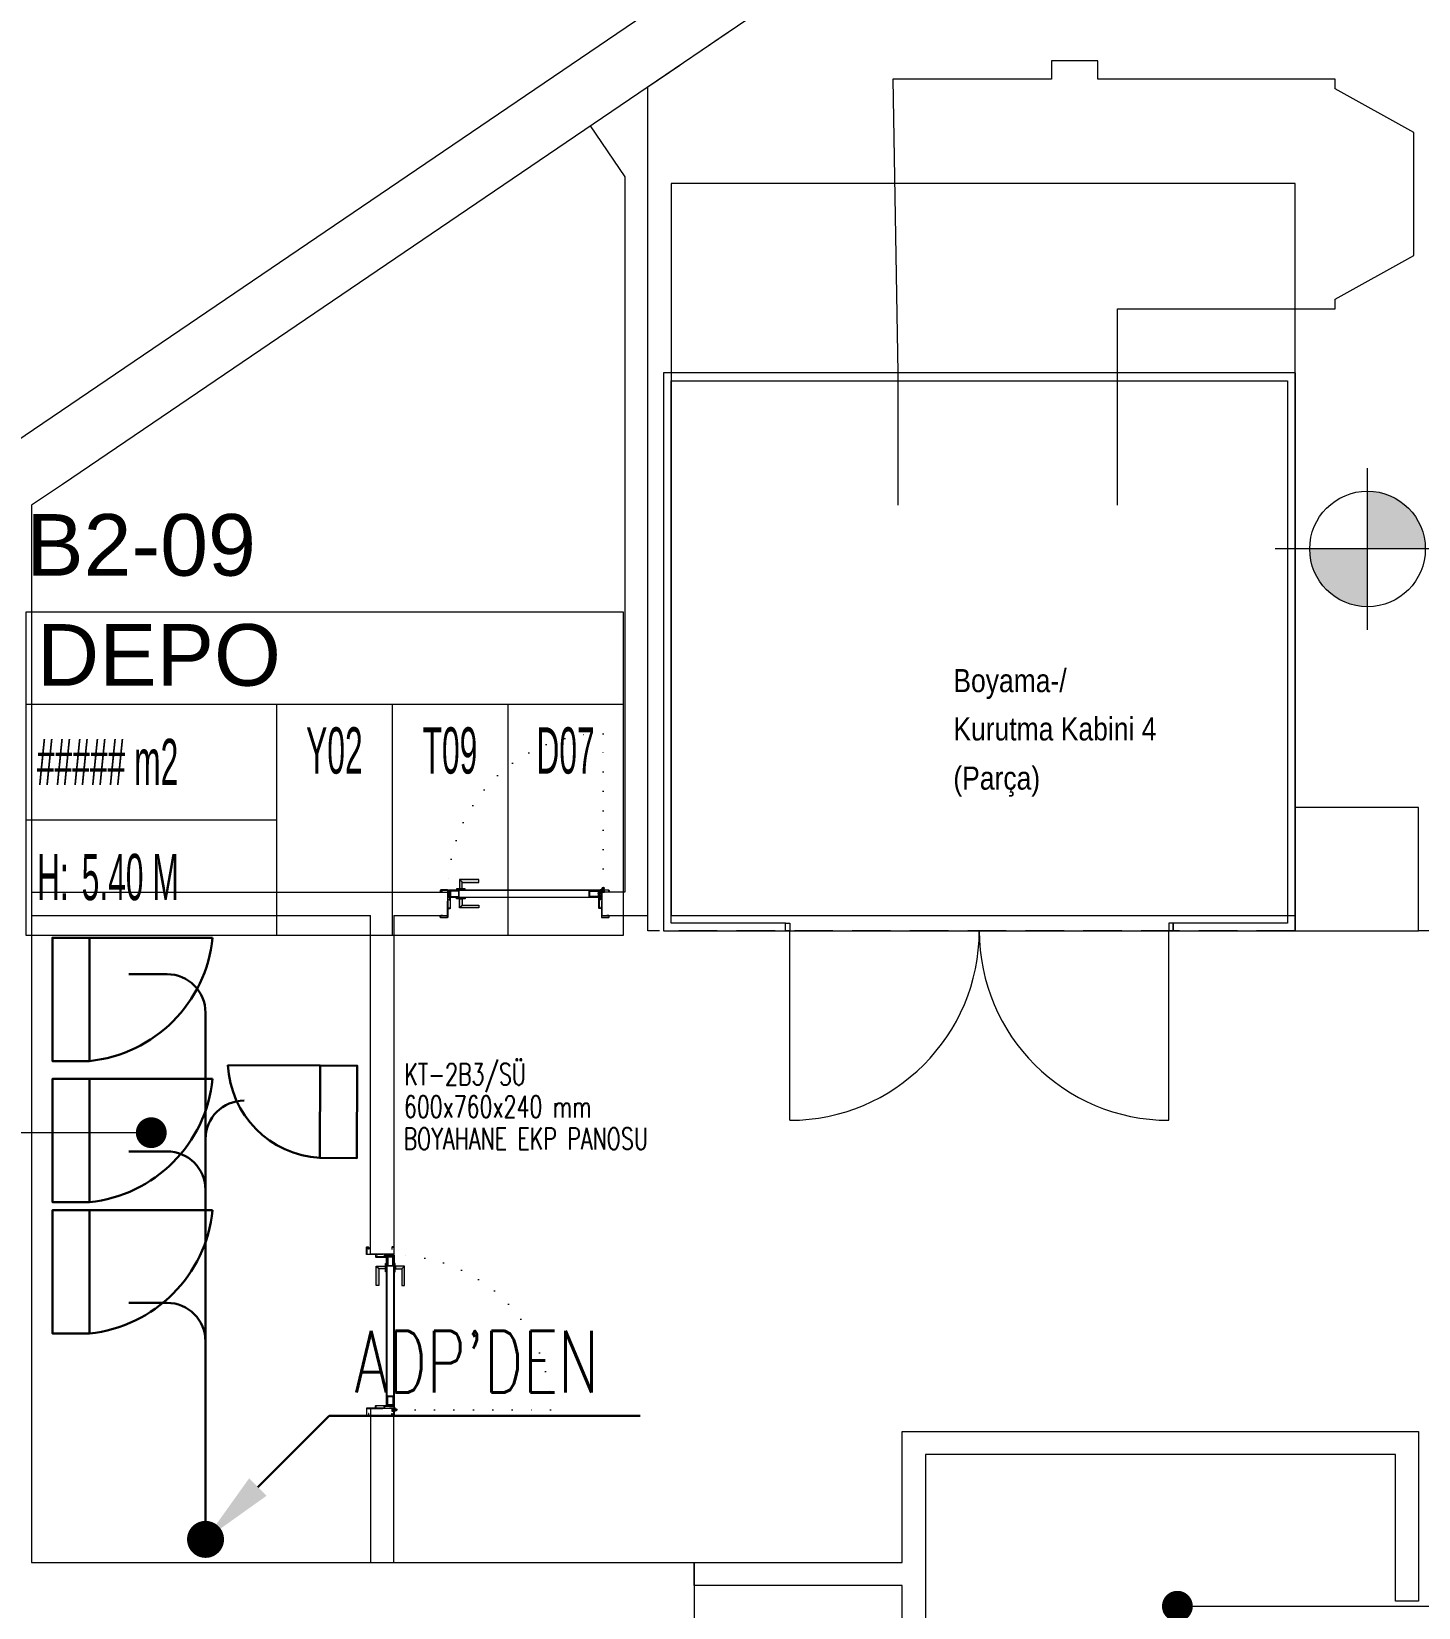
# Model space of a CAD drawing. Header units: metres. Extents: x -17822 to 152406, y -4219 to 19791.
# Drawn here: x 40 to 940, y 6751 to 7774 of the extents above; entities that cross this region are included whole.
import ezdxf
from ezdxf.enums import TextEntityAlignment as Align
from ezdxf.xclip import XClip

# ---------------------------------------------------------------- set-up
doc = ezdxf.new("R2010")
doc.units = ezdxf.units.M
doc.header["$LTSCALE"] = 100
doc.header["$MEASUREMENT"] = 0
doc.header["$XCLIPFRAME"] = 0
for name, pattern in [('DOT2', [0.125, 0, -0.125]), ('HIDDEN', [0.375, 0.25, -0.125]), ('MITTE0050', [25.39999999999999, 15.875, -3.174999999999998, 3.174999999999998, -3.174999999999998])]:
    doc.linetypes.add(name, pattern=pattern)
doc.layers.get('0').update_dxf_attribs({"color": 9, "lineweight": 9})
for name, color, linetype, lineweight in [('00', 9, 'Continuous', 9), ('01', 9, 'Continuous', 9), ('05S', 9, 'Continuous', 9), ('06B', 9, 'Continuous', 9), ('06D', 9, 'Continuous', 9), ('10', 9, 'Continuous', 9), ('20', 9, 'DOT2', 9), ('21', 9, 'Continuous', 9), ('21_mahal200', 9, 'Continuous', 9), ('E-AYDINLATMA VE PRİZ PANOSU', 7, 'Continuous', 30), ('E-KABLO', 7, 'Continuous', 30), ('E-OK', 3, 'Continuous', 30), ('E-TAVA KUVVET', 7, 'Continuous', 30), ('E-UPS PANOSU', 7, 'Continuous', 30), ('E-YAZI', 7, 'Continuous', 30)]:
    doc.layers.add(name, color=color, linetype=linetype, lineweight=lineweight)
doc.styles.add('Arial', font='arial.ttf', dxfattribs={"height": 2.5})
doc.styles.add('E-YAZI', font='txttw.shx')
doc.styles.add('MuuM_TEXT-ITALIC', font='ARIALNI.TTF')
doc.styles.add('MuuM_TEXT-STANDART', font='ARIALN.TTF')
doc.dimstyles.new('MuuM_DIM200', dxfattribs={"dimscale": 20, "dimtxt": 2, "dimasz": 1, "dimexe": 1, "dimexo": 1, "dimgap": 1, "dimtad": 1, "dimdec": 1, "dimrnd": 0.5, "dimdsep": 46, "dimtxsty": 'MuuM_TEXT-STANDART', "dimblk": 'ARCHTICK', "dimcen": 0, "dimdle": 0.15, "dimclrd": 256, "dimclre": 256, "dimclrt": 256, "dimadec": 0, "dimazin": 0, "dimtfac": 5, "dimtdec": 1, "dimtix": 1, "dimtmove": 2, "dimatfit": 3, "dimldrblk": 'DOT', "dimfxl": 3, "dimfxlon": 1, "dimtolj": 1, "dimlwd": -1, "dimlwe": -1, "dimarcsym": 0})

# ---------------------------------------------------------------- blocks, each defined once
blk = doc.blocks.new('E-800X240')
at = {"layer": 'E-UPS PANOSU', "color": 3}
blk.add_line((-40, 24), (-40, 104), dxfattribs=at)
at = {"layer": 'E-UPS PANOSU', "color": 4}
blk.add_lwpolyline([(-40, 24), (40, 24), (40, 0), (-40, 0)], close=True, dxfattribs=at)
at = {"layer": 'E-UPS PANOSU', "color": 3}
blk.add_arc((-49.00182044273242, 14.99817955726758), 89.45589311724285, 5.775368654784301, 84.22463134504791, dxfattribs=at)
blk = doc.blocks.new('E-600X240')
at = {"layer": 'E-UPS PANOSU', "color": 3}
blk.add_line((-30, 24), (-30, 84), dxfattribs=at)
at = {"layer": 'E-UPS PANOSU', "color": 4}
blk.add_lwpolyline([(-30, 24), (30, 24), (30, 0), (-30, 0)], close=True, dxfattribs=at)
at = {"layer": 'E-UPS PANOSU', "color": 3}
blk.add_arc((-33.62843413092196, 20.37156586910714), 63.7318065348947, 3.263777490041649, 86.73622250995835, dxfattribs=at)
blk = doc.blocks.new('*U194')
at = {"layer": 'E-OK', "color": 3, "linetype": 'Continuous'}
blk.add_line((84.87996417134997, 84.82565478089523), (200.613598381512, 200.485238263157), dxfattribs=at)
at = {"layer": 'E-OK', "color": 4, "linetype": 'Continuous', "const_width": 29.99999988824129}
blk.add_lwpolyline([(-14.99999994412068, -4.55e-14, 1), (14.99999994412061, -4.55e-14, 1)], format="xyb", close=True, dxfattribs=at)
at = {"layer": 'E-OK', "color": 3, "linetype": 'Continuous'}
blk.add_solid([(99.01757316985164, 70.67899395392594), (70.7423551728483, 98.972315607866), (-3.41e-14, -4.55e-14)], dxfattribs=at)
blk = doc.blocks.new('p-kolon_80x80')
blk.add_lwpolyline([(-40, -40), (40, -40), (40, 40), (-40, 40)], close=True)
blk = doc.blocks.new('2.bod.sitatik')
at = {"layer": '01'}
for points in [[(3694.58330937069, -1194.238203449502), (2863.587588513663, 154.3813767900647), (1981.236554860232, 154.3813767900647), (1694.991227026829, -39.99999999999272), (1694.991227026829, -39.99999999999272), (59.99999999997453, -1150.277845413431), (39.99999999997453, -1163.859298659911), (39.99999999997453, -1188.244768826036), (39.99999999997453, -1369.999999999993), (40.00000000000364, -1369.999999999993), (40.00000000000364, -1430), (39.99999999997453, -1430), (39.99999999997453, -1850.000000000029), (469.999999999829, -1850.000000000029), (469.999999999829, -1890.000000000058), (39.99999999997453, -1890.000000000058), (39.99999999997453, -2160), (469.999999999829, -2160), (469.999999999829, -2200), (39.99999999997453, -2200), (39.99999999997453, -2200), (39.99999999997453, -2200), (39.99999999997453, -2945.00000430597), (-2.546585164964199e-11, -2945.00000430597)], [(-2.546585164964199e-11, -1142.671160888502), (1968.938836504989, 194.3813767900647), (2885.924216421179, 194.3813767900647), (3720.265527032232, -1159.667747473002)]]:
    blk.add_lwpolyline(points, dxfattribs=at)
blk.add_blockref('p-kolon_80x80', (899.9999957124273, -1400), dxfattribs=at)
blk = doc.blocks.new('p-bnk')
h = blk.add_hatch()
h.set_pattern_fill('ANSI37', color=256, scale=3, angle=-180, style=0)
h.set_pattern_definition([(225, (783.5075877765194, 267.3965218021185), (6.735192090801862, -6.735192090801866), []), (315, (783.5075877765194, 267.3965218021185), (6.735192090801866, 6.735192090801862), [])])
h.paths.add_polyline_path([(145.75, -159), (145.75, -149), (3.25, -149), (3.25, -159)])
for p, q in [((103, 0), (103, 12)), ((103, 12), (133, 12)), ((133, 0), (133, 12)), ((237, 0), (287, 0)), ((287, 0), (287, -6.218181818170705)), ((241, -145), (241, -4)), ((241, -4), (283, -4)), ((-49.5, -87), (-49.5, -62)), ((-40.49999999999999, -87), (-40.49999999999999, -62)), ((-4.5, -63.5), (-40.49999999999999, -63.5)), ((-4.5, -65), (-40.49999999999999, -65)), ((-4.5, -66.5), (-40.49999999999999, -66.5)), ((-4.5, -68), (-40.49999999999999, -68)), ((-4.5, -69.5), (-40.49999999999999, -69.5)), ((-29.5, -71), (-40.49999999999999, -71)), ((-4.5, -71), (-15.5, -71)), ((-4.5, -87), (-4.5, -62)), ((291.5, -87), (291.5, -62)), ((291.5, -63.5), (327.5, -63.5)), ((291.5, -65), (327.5, -65)), ((291.5, -66.5), (327.5, -66.5)), ((291.5, -68), (327.5, -68)), ((291.5, -69.5), (327.5, -69.5)), ((291.5, -71), (302.5, -71)), ((316.5, -71), (327.5, -71)), ((327.5, -87), (327.5, -62)), ((336.5, -87), (336.5, -62)), ((-29.5, -72.5), (-40.49999999999999, -72.5)), ((-29.5, -76.5), (-40.49999999999999, -76.5)), ((-29.5, -78), (-40.49999999999999, -78)), ((-4.5, -79.5), (-40.49999999999999, -79.5)), ((-4.5, -81), (-40.49999999999999, -81)), ((-4.5, -72.5), (-15.5, -72.5)), ((-4.5, -76.5), (-15.5, -76.5)), ((-4.5, -78), (-15.5, -78)), ((291.5, -72.5), (302.5, -72.5)), ((291.5, -76.5), (302.5, -76.5)), ((291.5, -78), (302.5, -78)), ((291.5, -79.5), (327.5, -79.5)), ((291.5, -81), (327.5, -81)), ((316.5, -72.5), (327.5, -72.5)), ((316.5, -76.5), (327.5, -76.5)), ((316.5, -78), (327.5, -78)), ((-4.5, -82.5), (-40.49999999999999, -82.5)), ((-4.5, -84), (-40.49999999999999, -84)), ((-4.5, -85.5), (-40.49999999999999, -85.5)), ((291.5, -82.5), (327.5, -82.5)), ((291.5, -84), (327.5, -84)), ((291.5, -85.5), (327.5, -85.5)), ((287, -142.7818181818584), (287, -149)), ((287, -149), (237, -149)), ((283, -145), (241, -145))]:
    blk.add_line(p, q)
at = {"linetype": 'MITTE0050'}
for p, q in [((118, 0), (118, 12)), ((6.343624772649491, -74.5), (-52, -74.5)), ((280.6563752273651, -74.5), (339, -74.5))]:
    blk.add_line(p, q, dxfattribs=at)
for points in [[(0, -149), (149, -149), (149, 0), (0, 0)], [(237, -149), (149, -149), (149, 0), (237, 0)], [(287, -149), (237, -149), (237, 0), (287, 0)], [(233, -145), (153, -145), (153, -4), (233, -4)], [(283, -145), (241, -145), (241, -4), (283, -4)], [(233, -34.5), (153, -34.5), (153, -114.5), (233, -114.5)], [(338, -34.5), (258, -34.5), (258, -114.5), (338, -114.5)], [(-15.5, -69.5), (-29.5, -69.5), (-29.5, -79.5), (-15.5, -79.5)], [(302.5, -69.5), (316.5, -69.5), (316.5, -79.5), (302.5, -79.5)], [(0, -72.5), (-2, -72.5), (-2, -76.5), (0, -76.5)], [(287, -72.5), (289, -72.5), (289, -76.5), (287, -76.5)], [(145.75, -149), (3.25, -149), (3.25, -159), (145.75, -159)]]:
    blk.add_lwpolyline(points, close=True)
for points in [[(258, -34.5), (241, -4)], [(338, -34.5), (283, -4)], [(153, -34.5), (157.9026275732613, -109.221560659178), (233, -114.5)], [(258, -34.5), (263.5092285001592, -109.221560659178), (338, -114.5)], [(-40.49999999999999, -87), (-4.5, -87), (-2, -84.50000000000001), (-2, -64.5), (-4.5, -62), (-49.5, -62), (-52, -64.5), (-52, -84.50000000000001), (-49.5, -87), (-40.49999999999999, -87)], [(327.5, -87), (291.5, -87), (289, -84.50000000000001), (289, -64.5), (291.5, -62), (336.5, -62), (339, -64.5), (339, -84.50000000000001), (336.5, -87), (327.5, -87)], [(258, -114.5), (241, -145)], [(283, -145), (338, -114.5)]]:
    blk.add_lwpolyline(points)
at = {"lineweight": 0}
blk.add_lwpolyline([(3.25, -159), (3.25, -276.5000000002619), (145.75, -276.5000000002619), (145.75, -159)], close=True, dxfattribs=at)
blk = doc.blocks.new('gr-p-barel kilitli kapı kolu')
at = {"layer": '05S'}
h = blk.add_hatch(color=256, dxfattribs=at)
h.paths.add_polyline_path([(1.300000000000181, 0.8000000000001818), (-1.300000000000181, 0.8000000000001818), (-1.300000000000181, 0.7000000000002728), (1.300000000000181, 0.7000000000007276)])
h.paths.add_polyline_path([(2.75, 0.7000000000002728), (-2.75, 0.7000000000002728), (-2.75, 0), (2.75, 0)])
h.paths.add_polyline_path([(-11.69999999999709, 4.899999999999181), (-11.699999999998, 6.700000000000728), (0.9000000000005456, 6.700000000000728), (0.8999999999996362, 0.8000000000001818), (-0.8999999999996362, 0.7999999999997272), (-0.8999999999996362, 4.90000000000009)])
at = {"flags": 128}
for points in [[(-0.8999999999996362, 0.8000000000001818), (-0.8999999999996362, 4.900000000000545), (-11.69999999999891, 4.90000000000009), (-11.69999999999891, 6.700000000000273), (0.9000000000005456, 6.700000000000728), (0.8999999999996362, 0.8000000000001818)], [(-0.8000000000001818, 5), (0.8000000000001818, 6.600000000000362)]]:
    blk.add_lwpolyline(points, dxfattribs=at)
blk.add_lwpolyline([(-2.75, 0), (-2.75, 0.6999999999998181), (2.75, 0.7000000000002728), (2.75, 0)])
blk.add_lwpolyline([(-1.300000000000181, 0.7000000000002728), (1.300000000000181, 0.7000000000002728), (1.300000000000181, 0.8000000000001818), (-1.300000000000181, 0.8000000000001818)], close=True)
blk = doc.blocks.new('prf-scr2')
at = {"linetype": 'DOT2', "ltscale": 10}
blk.add_line((0, 0.1857142500000009), (-1e-16, -1.064285649999999), dxfattribs=at)
for p, q in [((0.09163645, -0.2441290999999978), (-0.0916364500000001, -0.2046380999999997)), ((-0.0916364500000001, -0.2439350999999988), (0.09163645, -0.2834260999999969)), ((0.09163645, -0.3231106000000011), (-0.0916364500000001, -0.2836195999999972)), ((-0.0916364500000001, -0.3229165999999964), (0.09163645, -0.3624076000000003)), ((0.09163645, -0.4020920499999989), (-0.0916364500000001, -0.3626011000000005)), ((-0.0916364500000001, -0.4018980999999997), (0.09163645, -0.4413891000000035)), ((0.09163645, -0.481073749999996), (-0.0916364500000001, -0.4415827499999978)), ((-0.0916364500000001, -0.4808798000000082), (0.09163645, -0.5203708500000005)), ((0.09163645, -0.5600555500000042), (-0.0916364500000001, -0.5205644500000006)), ((-0.0916364500000001, -0.5598615499999994), (0.09163645, -0.5993525500000034)), ((0.09163645, -0.6390373000000011), (-0.0916364500000001, -0.5995462500000088)), ((-0.0916364500000001, -0.6388432500000079), (0.09163645, -0.6783342500000061)), ((0.09163645, -0.7180189000000042), (-0.0916364500000001, -0.6785278500000061)), ((-0.0916364500000001, -0.7178253000000041), (0.09163645, -0.7573160000000088)), ((0.0552420499999996, -0.8362981999999988), (-0.0804827000000004, -0.7641103499999986)), ((-0.0690517, -0.7968069000000071), (0.0552420499999996, -0.8362981999999988)), ((0.09163645, -0.1651476000000059), (0, -0.1454021000000068)), ((0, -0.184699100000006), (0.09163645, -0.2044445999999993))]:
    blk.add_line(p, q)
blk.add_lwpolyline([(0.2314285999999996, 0), (-0.2314285999999996, 0), (-0.2314285999999996, -0.0100617499999998), (-0.1200000000000003, -0.1428571000000034), (0.1200000000000003, -0.1428571499999975), (0.2314285999999996, -0.0100617499999999), (0.2314285999999996, 0)], close=True)
for points in [[(0.2314285999999996, -0.0100617499999999), (-0.2314285999999996, -0.0100617499999998)], [(-0.0916364500000001, -0.1428571059091098), (-0.0916364500000001, -0.2046379999999999), (-0.1200003499999994, -0.2210138499999971), (-0.1200003499999994, -0.227559350000007), (-0.0916364500000001, -0.2439350999999988), (-0.0916364500000001, -0.2836194999999975), (-0.1200003499999994, -0.2999953500000004), (-0.1200003499999994, -0.3065408499999989), (-0.0916364500000001, -0.3229165999999964), (-0.0916364500000001, -0.3626010000000008), (-0.1200003499999994, -0.3789767999999981), (-0.1200003499999994, -0.3855223499999965), (-0.0916364500000001, -0.4018980999999997), (-0.0916364500000001, -0.4415827000000036), (-0.1200003499999994, -0.4579585000000009), (-0.1200003499999994, -0.4645040499999994), (-0.0916364500000001, -0.4808798000000082), (-0.0916364500000001, -0.5205644500000006), (-0.1200003499999994, -0.5369402000000038), (-0.1200003499999994, -0.5434858500000077), (-0.0916364500000001, -0.5598615499999994), (-0.0916364500000001, -0.5995461500000033), (-0.1200003499999994, -0.6159219500000006), (-0.1200003499999994, -0.6224674999999991), (-0.0916364500000001, -0.6388432500000079), (-0.0916364500000001, -0.6785278500000061), (-0.1200003499999994, -0.6949041500000078), (-0.1200003499999994, -0.7014492000000077), (-0.0916364500000001, -0.7178253000000041), (-0.0916364500000001, -0.7322130000000074), (-0.0804827000000004, -0.7641103499999986), (-0.0974138499999996, -0.7738857499999995), (-0.0974138499999996, -0.7804311500000041), (-0.0690517, -0.7968069000000071), (-0.0082380000000001, -0.9441533999999989), (-1e-16, -0.95), (0.008237999999999999, -0.9441533999999989), (0.0834733999999997, -0.7555572500000495), (0.09163645, -0.7573160000000088), (0.1200003499999994, -0.7409402999999998), (0.1200003499999994, -0.7343950500000063), (0.09163645, -0.7180189000000042), (0.09163645, -0.6783342500000061), (0.1200003499999994, -0.6619585000000087), (0.1200003499999994, -0.6554130500000043), (0.09163645, -0.6390371500000072), (0.09163645, -0.5993525500000034), (0.1200003499999994, -0.5829768000000002), (0.1200003499999994, -0.5764312499999961), (0.09163645, -0.5600554500000045), (0.09163645, -0.5203708500000005), (0.1200003499999994, -0.5039951500000086), (0.1200003499999994, -0.4974494999999991), (0.09163645, -0.481073749999996), (0.09163645, -0.4413891000000035), (0.1200003499999994, -0.4250134500000002), (0.1200003499999994, -0.4184677999999963), (0.09163645, -0.4020920499999989), (0.09163645, -0.3624076000000003), (0.1200003499999994, -0.3460319499999969), (0.1200003499999994, -0.3394862999999987), (0.09163645, -0.3231106000000011), (0.09163645, -0.2834260999999969), (0.1200003499999994, -0.2670504499999993), (0.1200003499999994, -0.2605048000000067), (0.09163645, -0.2441290999999978), (0.09163645, -0.2044445999999993), (0.1200003499999994, -0.1880689500000073), (0.1200003499999994, -0.1815233000000035), (0.09163645, -0.1651476000000059), (0.09163645, -0.1428571440909536)]]:
    blk.add_lwpolyline(points)
blk = doc.blocks.new('K-SAC-01')
at = {"layer": '10'}
for points in [[(-4.599999999999454, 16.20000000000027, -0.4142135623730951), (-4.49999999999909, 16.29999999999973), (-0.0999999999989996, 16.29999999999973, -0.4142135623730951), (9.095e-13, 16.19999999999936), (9.095e-13, 5.900000000000089), (0.2000000000007276, 5.900000000000089), (0.2000000000007276, 16.19999999999936, 0.4142135623730951), (-0.0999999999989996, 16.49999999999954), (-4.49999999999909, 16.49999999999954, 0.4142135623730951), (-4.799999999999272, 16.20000000000027), (-4.799999999999272, 15.30000000000018, 0.4142135623730951), (-4.49999999999909, 15), (-3.399999999999636, 15), (-3.399999999999636, 15.19999999999981), (-4.49999999999909, 15.19999999999981, -0.4142135623730951), (-4.599999999999454, 15.30000000000018)], [(0.2000000000007276, 10.29999999999972, -0.4142135623730951), (0.5000000000009095, 10.59999999999991), (1.500000000000909, 10.59999999999991, -0.4142135623730951), (1.800000000001091, 10.29999999999972), (1.800000000001091, 3.90000000000009, -0.4142135623730951), (1.500000000000909, 3.599999999999909, -0.4142135623730951), (1.200000000000727, 3.90000000000009), (1.200000000000727, 4.799999999999726), (0.2000000000007276, 4.800000000000182), (0.2000000000007276, -1.199999999999818, -0.4142135623730951), (-0.0999999999994543, -1.5), (-4.49999999999909, -1.5, -0.4142135623730951), (-4.799999999999272, -1.199999999999818), (-4.799999999999272, -0.2999999999997271, -0.4142135623730951), (-4.49999999999909, 0), (-3.399999999999636, 0), (-3.399999999999636, -0.1999999999998181), (-4.49999999999909, -0.1999999999998181, 0.4142135623730951), (-4.599999999999454, -0.2999999999997271), (-4.599999999999454, -1.199999999999818, 0.4142135623724291), (-4.49999999999909, -1.300000000000181), (-0.0999999999994543, -1.299999999999727, 0.4142135623730951), (0, -1.199999999999818), (9.095e-13, 5), (1.400000000000545, 5), (1.400000000000545, 3.90000000000009, 0.4142135623730951), (1.500000000000909, 3.799999999999727, 0.4142135623730951), (1.600000000000363, 3.90000000000009), (1.600000000000363, 10.29999999999972, 0.4142135623730951), (1.500000000000909, 10.40000000000009), (0.5000000000009095, 10.40000000000009, 0.4142135623730951), (0.4000000000005457, 10.29999999999972), (0.4000000000005457, 9.40000000000009), (0.2000000000007276, 9.40000000000009)], [(99.80000000000109, 10.29999999999972, 0.4142135623730951), (99.50000000000091, 10.59999999999991), (98.50000000000091, 10.59999999999991, 0.4142135623730951), (98.20000000000073, 10.29999999999972), (98.20000000000073, 3.90000000000009, 0.4142135623730951), (98.50000000000091, 3.599999999999909, 0.4142135623730951), (98.80000000000109, 3.90000000000009), (98.80000000000109, 4.799999999999726), (99.80000000000109, 4.800000000000182), (99.80000000000109, -1.199999999999818, 0.4142135623730951), (100.1000000000012, -1.5), (104.5000000000009, -1.5, 0.4142135623730951), (104.8000000000011, -1.199999999999818), (104.8000000000011, -0.2999999999997271, 0.4142135623730951), (104.5000000000009, 0), (103.4000000000014, 0), (103.4000000000014, -0.1999999999998181), (104.5000000000009, -0.1999999999998181, -0.4142135623730951), (104.6000000000012, -0.2999999999997271), (104.6000000000012, -1.199999999999818, -0.4142135623724291), (104.5000000000009, -1.300000000000181), (100.1000000000012, -1.299999999999727, -0.4142135623730951), (100.0000000000018, -1.199999999999818), (100.0000000000009, 5), (98.60000000000127, 5), (98.60000000000127, 3.90000000000009, -0.4142135623730951), (98.50000000000091, 3.799999999999727, -0.4142135623730951), (98.40000000000143, 3.90000000000009), (98.40000000000143, 10.29999999999972, -0.4142135623730951), (98.50000000000091, 10.40000000000009), (99.50000000000091, 10.40000000000009, -0.4142135623730951), (99.60000000000127, 10.29999999999972), (99.60000000000127, 9.40000000000009), (99.80000000000109, 9.40000000000009)], [(104.6000000000012, 16.20000000000027, 0.4142135623730951), (104.5000000000009, 16.29999999999973), (100.1000000000008, 16.29999999999973, 0.4142135623730951), (100.0000000000009, 16.19999999999936), (100.0000000000009, 5.900000000000089), (99.80000000000109, 5.900000000000089), (99.80000000000109, 16.19999999999936, -0.4142135623730951), (100.1000000000008, 16.49999999999954), (104.5000000000009, 16.49999999999954, -0.4142135623730951), (104.8000000000011, 16.20000000000027), (104.8000000000011, 15.30000000000018, -0.4142135623730951), (104.5000000000009, 15), (103.4000000000014, 15), (103.4000000000014, 15.19999999999981), (104.5000000000009, 15.19999999999981, 0.4142135623730951), (104.6000000000012, 15.30000000000018)], [(-0.3789291877892538, -2.01380615643302), (1.000000000000909, -1.372447916059172), (1.000000000000909, 1.5), (1.200000000000727, 1.5), (1.200000000000727, -1.5), (-0.2699583792127669, -2.183697123727142, -14.79600197240014)]]:
    blk.add_lwpolyline(points, format="xyb", close=True, dxfattribs=at)
for points in [[(98.80000000000244, 0.1499999999932697), (98.80000000000244, 2.149999999993269), (99.10000000000174, 2.149999999993269), (99.10000000000174, 3.193404064993047), (1.500000000001364, 3.193404064993047), (1.500000000001364, 2.149999999993269), (1.800000000001546, 2.149999999993269), (1.800000000001546, 0.1499999999932697), (1.500000000001364, 0.1499999999932697), (1.500000000001364, 1.850000000004911), (1.200000000001182, 1.850000000004911), (1.200000000001182, 3.493404064995957), (99.40000000000099, 3.493404064995957), (99.40000000000099, 1.850000000004911), (99.10000000000174, 1.850000000004911), (99.10000000000174, 0.1499999999932697)], [(98.80000000000244, 2.149999999993269), (98.80000000000244, 0.1499999999932697), (99.40000000000099, 0.1499999999932697), (99.40000000000099, -1.500000000000909), (1.200000000001182, -1.500000000000909), (1.200000000001182, 0.1499999999932697), (1.800000000001546, 0.1499999999932697), (1.800000000001546, 2.149999999993269), (2.100000000000818, 2.149999999993269), (2.100000000000818, -0.1499999999950887), (1.500000000001364, -0.1499999999950887), (1.500000000001364, -1.199999999997999), (99.10000000000174, -1.199999999997999), (99.10000000000174, -0.1499999999950887), (98.50000000000135, -0.1499999999950887), (98.50000000000135, 2.149999999993269), (98.80000000000244, 2.149999999993269)]]:
    blk.add_lwpolyline(points, dxfattribs=at)
for points in [[(2.100000000000818, 2.99999999999909), (8.100000000000819, 2.99999999999909), (8.100000000000819, -1.000000000000909), (2.100000000000818, -1.000000000000909)], [(2.400000000001, 2.69999999999618), (7.800000000001546, 2.69999999999618), (7.800000000001546, -0.6999999999979992), (2.400000000001, -0.6999999999979992)], [(98.50000000000135, 2.99999999999909), (92.50000000000135, 2.99999999999909), (92.50000000000135, -1.000000000000909), (98.50000000000135, -1.000000000000909)], [(98.20000000000029, 2.69999999999618), (92.80000000000246, 2.69999999999618), (92.80000000000246, -0.6999999999979992), (98.20000000000029, -0.6999999999979992)]]:
    blk.add_lwpolyline(points, close=True, dxfattribs=at)
blk.add_circle((-0.9499999999989086, -2.49999349423706), 0.55, dxfattribs=at)
at = {"layer": '20', "linetype": 'HIDDEN'}
for points in [[(-0.1999999999989086, -1.299999999999727), (-0.1999999999989086, 0), (-1.699999999998908, 0), (-1.699999999998908, -1.299999999999727)], [(-0.3999999999987267, -1.990091542878417), (-0.3999999999987267, -0.2000000000002728), (-1.49999999999909, -0.2000000000002728), (-1.49999999999909, -1.990091542878417)]]:
    blk.add_lwpolyline(points, dxfattribs=at)
at = {"layer": '20'}
blk.add_lwpolyline([(-0.9499999999993632, -2.499993494238424), (-0.9499999999989086, -102.8549758667554)], dxfattribs=at)
blk.add_arc((-0.9499999999989086, -2.49999349423706), 100.3549823725184, 270, 1.513139558785166, dxfattribs=at)
at = {"layer": '06B'}
blk.add_blockref('gr-p-barel kilitli kapı kolu', (91.40000000628015, 3.506028542890817), dxfattribs=at)
at = {"layer": '06B', "xscale": -1, "rotation": 180}
blk.add_blockref('gr-p-barel kilitli kapı kolu', (91.40000000628015, -1.506028542878084), dxfattribs=at)
at = {"layer": '10', "xscale": -1, "rotation": 90}
blk.add_blockref('prf-scr2', (1.500000000001364, 0.9999999999990904), dxfattribs=at)
at = {"layer": '10', "rotation": 270}
blk.add_blockref('prf-scr2', (99.10000000000174, 1.221629659781683), dxfattribs=at)
blk = doc.blocks.new('0_elevationtarget-p-bk')
h = blk.add_hatch(color=250)
h.paths.add_polyline_path([(1.875, 0, 0.4142135623730951), (0, 1.875), (0, 0)])
h.paths.add_polyline_path([(0, 1e-16), (-1.875, 0, 0.4142135623730951), (0, -1.875)])
blk.add_line((0, -2.625), (0, 2.625))
blk.add_lwpolyline([(12.45343050744122, 0), (-3, 0)])
blk.add_circle((0, 0), 1.875)
at = {"style": 'Arial'}
blk.add_attdef('BITMISKOT', text='', height=2, dxfattribs=at).set_placement((4.5, 0), align=Align.BOTTOM_LEFT)
at = {"style": 'MuuM_TEXT-ITALIC'}
blk.add_attdef('FINISHINGFLOORLEVEL', text='', height=2, dxfattribs=at).set_placement((4.5, -0.592087312414734), align=Align.TOP_LEFT)
blk = doc.blocks.new('_ArchTick')
at = {"color": 0, "linetype": 'ByBlock', "const_width": 0.15}
blk.add_lwpolyline([(-0.5, -0.5), (0.5, 0.5)], dxfattribs=at)
blk = doc.blocks.new('_Dot')
at = {"color": 0, "linetype": 'ByBlock', "lineweight": -2}
blk.add_line((-0.5, 0), (-1, 0), dxfattribs=at)
at = {"color": 0, "linetype": 'ByBlock', "const_width": 0.5}
blk.add_lwpolyline([(-0.25, 0, 1), (0.25, 0, 1)], format="xyb", close=True, dxfattribs=at)
blk = doc.blocks.new('0_roomno2')
blk.add_lwpolyline([(19.375, -10.50000000000218), (0, -10.50000000000218), (0, 0), (19.375, 0)], close=True)
for points in [[(0, -3.000000000001455), (19.375, -3.000000000001455)], [(8.125, -3.000000000001455), (8.125, -10.50000000000218)], [(11.875, -3.000000000001455), (11.875, -10.50000000000218)], [(15.625, -3.000000000001455), (15.625, -10.50000000000218)], [(0, -6.750000000001456), (8.125, -6.750000000001456)]]:
    blk.add_lwpolyline(points)
at = {"style": 'MuuM_TEXT-STANDART', "width": 0.6}
blk.add_text('H:', height=1.5, dxfattribs=at).set_placement((0.3500000000000001, -8.607952679349546), align=Align.MIDDLE_LEFT)
at = {"style": 'Arial'}
blk.add_attdef('ODANO', (0, 1.170000000001164), '', height=2, dxfattribs=at)
blk.add_attdef('MEKANADI', text='', height=2, dxfattribs=at).set_placement((0.3500000000000002, -3.000000000001455), align=Align.BOTTOM_LEFT)
at = {"style": 'MuuM_TEXT-STANDART', "width": 0.6}
for tag, p in [('YER01', (10, -4.500000000001455)), ('TAVAN01', (13.75, -4.500000000001455)), ('DUVAR01', (17.5, -4.500000000001455)), ('YER02', (10, -6.750000000001456)), ('TAVAN02', (13.75, -6.750000000001456)), ('DUVAR02', (17.5, -6.750000000001456)), ('YER03', (10, -9.000000000001457)), ('TAVAN03', (13.75, -9.000000000001457)), ('DUVAR03', (17.5, -9.000000000001457))]:
    blk.add_attdef(tag, text='', height=1.5, dxfattribs=at).set_placement(p, align=Align.MIDDLE_CENTER)
for tag, p in [('M2', (0.3500000000000001, -4.875000000001455)), ('TEMIZTAVANYUKSEKLIGI', (1.799999999999999, -8.607952679349546))]:
    blk.add_attdef(tag, text='', height=1.5, dxfattribs=at).set_placement(p, align=Align.MIDDLE_LEFT)
blk = doc.blocks.new('2.bod.Mimari')
at = {"layer": '00'}
for p, q in [((604.9999999997985, -1765.000000000033), (939.9999957123679, -1765.000000000036)), ((604.9999999997987, -1850.000000000029), (604.9999999997987, -1765.000000000033)), ((619.9999999997988, -1765.000000000036), (619.9999999997989, -1765.000000000036)), ((939.9999957123679, -1765.000000000036), (939.9999957124036, -1874.999999999971)), ((924.9999957123678, -1780.000000000011), (619.9999999997987, -1780.000000000051)), ((619.9999999997985, -1780.000000000051), (619.9999999998479, -1995.000000000236)), ((924.9999957123895, -1874.999999999975), (924.9999957123678, -1780.000000000011)), ((469.9999999999733, -1864.999999999956), (469.9999999998278, -1850.000000000029)), ((469.9999999998278, -1850.000000000029), (604.9999999997987, -1850.000000000029)), ((604.9999999997987, -1864.999999999949), (469.9999999999733, -1864.999999999956)), ((604.999999999857, -2035), (604.9999999997987, -1864.999999999949)), ((939.9999957124036, -1874.999999999971), (924.9999957123895, -1874.999999999975))]:
    blk.add_line(p, q, dxfattribs=at)
for points in [[(402.5285837313777, -917.674392108831), (424.9999961790935, -950.7657145756748), (424.9999998803798, -1415), (409.99999988038, -1415), (409.99999988038, -1430), (439.9999999999733, -1430), (439.999995712397, -892.2302366418953)], [(39.99999999997335, -1415), (309.99999988038, -1415), (309.99999988038, -1430)], [(39.99999999997335, -1430), (259.9999999998851, -1430)], [(274.9999999998851, -1430), (274.9999999998857, -1650.000000000015), (259.9999999998857, -1650.000000000018), (259.9999999998851, -1430)], [(274.9999999998851, -1430), (309.99999988038, -1430)], [(274.9999999998865, -1850.000000000029), (274.999999999886, -1750.000000000015), (259.999999999886, -1750.000000000018), (259.999999999886, -1850.000000000029)]]:
    blk.add_lwpolyline(points, dxfattribs=at)
at = {"layer": '06D'}
for p, q in [((449.999995712397, -1077.999999999993), (449.999995712397, -1439.999999999993)), ((859.9999957124261, -1077.999999999993), (449.999995712397, -1077.999999999993)), ((859.9999957124261, -1077.999999999993), (859.9999957124261, -1439.999999999993)), ((449.999995712397, -1439.999999999993), (529.1999957123795, -1439.999999999993)), ((531.999995712397, -1562.999999999971), (531.999995712397, -1439.999999999971)), ((777.9999957124261, -1562.999999999971), (777.9999957124261, -1439.999999999971)), ((780.7999957123562, -1439.999999999993), (859.9999957124261, -1439.999999999993))]:
    blk.add_line(p, q, dxfattribs=at)
for points in [[(449.999995712397, -1439.999999999993), (859.9999957124261, -1439.999999999993), (859.9999957124261, -1077.999999999993), (744.6361138598611, -1077.999999999993), (744.6361138598611, -1036.343336650832), (885.8861138598611, -1036.343336650832), (885.8861138598611, -1030.125154832651), (936.8861138598611, -1001.843336650832), (936.8861138598611, -921.8433366508325), (885.8861138598611, -893.5615184690032), (885.8861138598611, -887.3433366508325), (731.8861138598611, -887.3433366508325), (731.8861138598611, -875.3433366508325), (701.8861138598611, -875.3433366508325), (701.8861138598611, -887.3433366508325), (598.8861138598612, -887.3433366508325), (602.1361138598612, -1077.999999999993), (449.999995712397, -1077.999999999993)], [(454.9999957124258, -1429.999999999993), (859.9999957124261, -1429.999999999993), (859.9999957124261, -954.9999999999927), (454.9999957124258, -954.9999999999927)], [(529.1999957124087, -1434.999999999964), (531.999995712397, -1434.999999999964), (531.999995712397, -1439.999999999964), (529.1999957124087, -1439.999999999964)], [(780.7999957124143, -1434.999999999964), (777.9999957124261, -1434.999999999964), (777.9999957124261, -1439.999999999964), (780.7999957124143, -1439.999999999964)]]:
    blk.add_lwpolyline(points, close=True, dxfattribs=at)
blk.add_lwpolyline([(529.1999957123795, -1439.999999999993), (529.1999957123795, -1434.999999999993), (454.9999957124258, -1434.999999999993), (454.9999957124258, -1082.999999999993), (854.9999957123971, -1082.999999999993), (854.9999957123971, -1434.999999999993), (780.7999957123562, -1434.999999999993), (780.7999957123562, -1439.999999999993)], dxfattribs=at)
for centre, start, end in [((531.999995712397, -1439.999999999971), 270, 0), ((777.9999957124261, -1439.999999999971), 180, 270)]:
    blk.add_arc(centre, 123, start, end, dxfattribs=at)
at = {"layer": '20', "color": 251, "linetype": 'HIDDEN'}
blk.add_lwpolyline([(1981.236554860231, 154.3813767900647), (2863.587588513663, 154.3813767900647), (3303.260621647233, -559.1622030441395), (2877.583126119345, -821.4572072694755), (2734.999995712367, -821.4572072694755), (2734.999995712367, -1439.999999999993), (2734.999995712367, -1439.999999999993), (2339.999999999973, -1440), (2339.999999999973, -1360), (2259.999999999973, -1360), (2259.999999999973, -1439.999999999996), (1639.999999999973, -1440), (1639.999999999973, -1360), (1559.999999999973, -1360), (1559.999999999973, -1440), (939.9999957124261, -1440), (939.9999957124261, -1360), (859.9999957124261, -1360), (859.9999957124261, -1440), (439.999995712397, -1439.999999999993), (439.999995712397, -892.2302366418953)], close=True, dxfattribs=at)
for p, rotation in [((409.9999998803808, -1415), 180), ((273.7999999998863, -1750.000000000015), 89.99999999999999)]:
    blk.add_blockref('K-SAC-01', p, dxfattribs=dict(rotation=rotation))
at = {"layer": '06D'}
ref = blk.add_blockref('p-bnk', (598.8861138598612, -887.3433366508325), dxfattribs=at)
XClip(ref).set_block_clipping_path([(3.25, -276.5000000002474), (145.75, -190.65666334914567)])
at = {"layer": '21'}
ref = blk.add_blockref('0_elevationtarget-p-bk', (906.9271976707594, -1192.197874125908), dxfattribs=dict(at, xscale=20, yscale=20, zscale=20))
ref.add_attrib('FINISHINGFLOORLEVEL', '-13.85', dxfattribs={"layer": '0', "height": 40, "style": 'MuuM_TEXT-ITALIC'}).set_placement((996.9271976707594, -1204.039620374202), align=Align.TOP_LEFT)
at = {"layer": '21_mahal200'}
ref = blk.add_blockref('0_roomno2', (36.52504800420748, -1232.978785683837), dxfattribs=dict(at, xscale=20, yscale=20, zscale=20))
ref.add_attrib('ODANO', 'B2-09', (36.52504800420748, -1209.578785683814), dxfattribs={"layer": '0', "height": 40, "style": 'Arial'})
ref.add_attrib('MEKANADI', 'DEPO', dxfattribs={"layer": '0', "height": 40, "style": 'Arial'}).set_placement((43.52504800423658, -1292.978785683867), align=Align.BOTTOM_LEFT)
ref.add_attrib('M2', '##### m2', dxfattribs={"layer": '0', "height": 30, "style": 'MuuM_TEXT-STANDART', "width": 0.6000000000000001}).set_placement((43.52504800423658, -1330.478785683867), align=Align.MIDDLE_LEFT)
ref.add_attrib('TEMIZTAVANYUKSEKLIGI', '5.40 M', dxfattribs={"layer": '0', "height": 30, "style": 'MuuM_TEXT-STANDART', "width": 0.6000000000000001}).set_placement((72.52504800420748, -1405.137839270828), align=Align.MIDDLE_LEFT)
ref.add_attrib('YER01', 'Y02', dxfattribs={"layer": '0', "height": 30, "style": 'MuuM_TEXT-STANDART', "width": 0.6000000000000001}).set_placement((236.5250480042075, -1322.978785683867), align=Align.MIDDLE_CENTER)
ref.add_attrib('TAVAN01', 'T09', dxfattribs={"layer": '0', "height": 30, "style": 'MuuM_TEXT-STANDART', "width": 0.6000000000000001}).set_placement((311.5250480042075, -1322.978785683867), align=Align.MIDDLE_CENTER)
ref.add_attrib('DUVAR01', 'D07', dxfattribs={"layer": '0', "height": 30, "style": 'MuuM_TEXT-STANDART', "width": 0.6000000000000001}).set_placement((386.5250480042075, -1322.978785683867), align=Align.MIDDLE_CENTER)
at = {"layer": '06D', "style": 'MuuM_TEXT-STANDART'}
for s, p in [('Boyama-/', (638.1784833964509, -1285.152254927372)), ('Kurutma Kabini 4', (638.1784833964509, -1316.485666721994)), ('(Parça)', (638.1784833964509, -1348.405637043332))]:
    blk.add_text(s, height=15, dxfattribs=at).set_placement(p)
at = {"layer": '21_mahal200'}
for points in [[(117.7025499741346, -1571.055568842392), (-60.52594995062582, -1571.055568842392)], [(783.5556630248145, -1878.395999338856), (1122.03742342605, -1878.395999338856)]]:
    blk.add_leader(points, dimstyle='MuuM_DIM200', override={"dimasz": 1, "dimfxl": 10}, dxfattribs=at)

msp = doc.modelspace()

# ---------------------------------------------------------------- linework, layer by layer
at = {"layer": 'E-KABLO', "color": 6}
for p, q in [((103.1700100041905, 7161.829994301777), (127.9085967459405, 7161.829994301777)), ((152.9085967459392, 6923.520295225346), (152.90859674594, 7136.829994301777)), ((103.17001000419, 7046.819861304277), (127.90859674594, 7046.819861304277)), ((103.1700100041912, 6948.520295225346), (127.9085967459392, 6948.520295225346)), ((152.9085967459359, 6795.000009978379), (152.9085967459392, 6923.520295225346))]:
    msp.add_line(p, q, dxfattribs=at)
at = {"layer": 'E-KABLO'}
msp.add_line((435.0226636915549, 6875.245449330985), (233.1026920511986, 6875.245449330982), dxfattribs=at)
at = {"layer": 'E-KABLO', "color": 6}
for centre, start, end in [((127.90859674594, 7136.829994301777), 0, 89.99999999999895), ((177.9085967459396, 7054.74332810074), 90, 180), ((127.9085967459395, 7021.819861304277), 0, 89.99999999999895), ((127.9085967459392, 6923.520295225346), 0, 90)]:
    msp.add_arc(centre, 25, start, end, dxfattribs=at)

# ---------------------------------------------------------------- block references
for name in ['2.bod.sitatik', '2.bod.Mimari']:
    msp.add_blockref(name, (2.91038304567337e-11, 8630.000004305966))
at = {"layer": 'E-OK', "xscale": -0.4, "yscale": 0.4, "zscale": 0.4, "rotation": 270}
msp.add_blockref('*U194', (152.9085967459359, 6795.000009978379), dxfattribs=at)
at = {"layer": 'E-TAVA KUVVET', "color": 4, "rotation": 270}
for p in [(53.5350384026533, 7145.448430149061), (53.5350384026533, 7053.884982239282), (53.5350384026533, 6968.657788593848)]:
    msp.add_blockref('E-800X240', p, dxfattribs=at)
at = {"layer": 'E-UPS PANOSU', "xscale": -1, "rotation": 89.71404399547419}
msp.add_blockref('E-600X240', (251.2298094125072, 7072.399807822076), dxfattribs=at)

# ---------------------------------------------------------------- texts
at = {"layer": 'E-AYDINLATMA VE PRİZ PANOSU', "color": 4, "style": 'E-YAZI', "width": 0.7}
for s, p in [('KT-2B3/SÜ', (281.8798069817203, 7089.878973968473)), ('600x760x240 mm', (281.5873058411016, 7068.83791044922)), ('BOYAHANE EKP PANOSU', (281.3237377401747, 7048.032832152385))]:
    msp.add_text(s, height=14, dxfattribs=at).set_placement(p)
at = {"layer": 'E-YAZI', "color": 3, "style": 'E-YAZI', "width": 0.7}
msp.add_text("ADP'DEN", height=40, dxfattribs=at).set_placement((249.6885230963717, 6890.245449330982))

doc.saveas('drawing.dxf')
